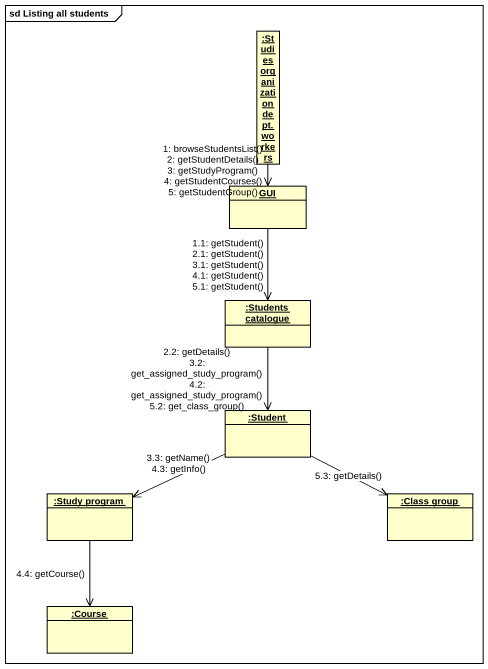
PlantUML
@startuml
mainframe sd Listing all students
hide circle
hide empty members
object ":Studies organization dept. workers" as Studies_organization_dept
object GUI
object ":Students catalogue" as Students_catalogue
object ":Student" as Student
object ":Study program" as Study_program
object ":Class group" as Class_group
object ":Course" as Course
Studies_organization_dept --> GUI : 1: browseStudentsList()\n2: getStudentDetails()\n3: getStudyProgram()\n4: getStudentCourses()\n5: getStudentGroup()
GUI --> Students_catalogue : 1.1: getStudent()\n2.1: getStudent()\n3.1: getStudent()\n4.1: getStudent()\n5.1: getStudent()
Students_catalogue --> Student : 2.2: getDetails()\n3.2: get_assigned_study_program()\n4.2: get_assigned_study_program()\n5.2: get_class_group()
Student -left-> Study_program : 3.3: getName()\n4.3: getInfo()
Study_program --> Course : 4.4: getCourse()
Student -right-> Class_group : 5.3: getDetails()
@enduml
